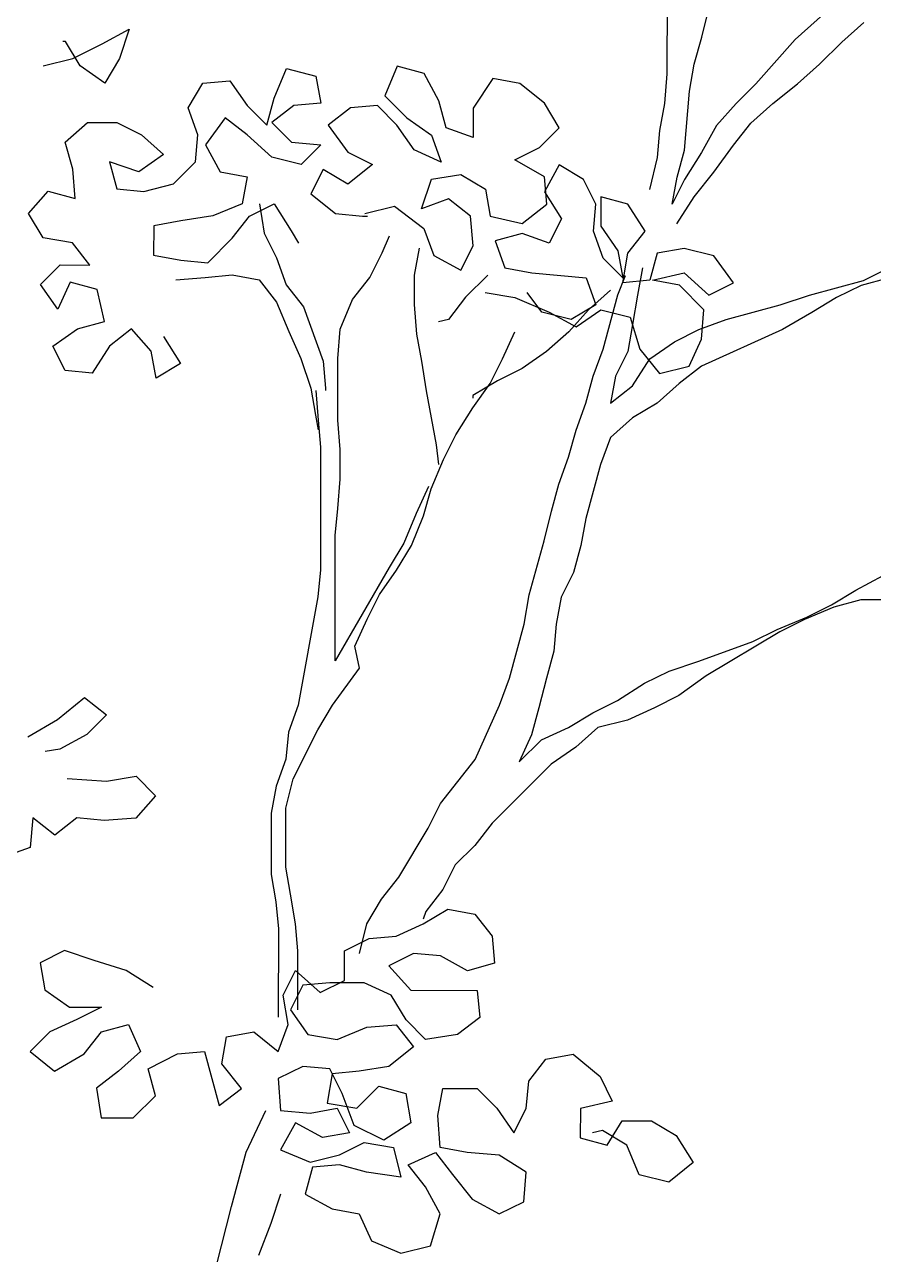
# Model space of a CAD drawing. Header units: millimetres. Extents: x 684983 to 685377, y 990360 to 990509.
# Drawn here: x 685140.7559 to 685141.0207, y 990364.3799 to 990364.7634 of the extents above; entities that cross this region are included whole.
import ezdxf

# ---------------------------------------------------------------- set-up
doc = ezdxf.new("R2010")
doc.units = ezdxf.units.MM
doc.layers.add('JACK  FRUIT TREE', color=7, linetype='Continuous')

# ---------------------------------------------------------------- blocks, each defined once
blk = doc.blocks.new('JT')
for p, q in [((0.38565, 1.15972, 157.72663), (0.38569, 1.20518, 157.72663)), ((0.40241, 1.17765, 157.72663), (0.40601, 1.19201, 157.72663)), ((0.46943, 1.19554, 157.72663), (0.44788, 1.17641, 157.72663)), ((0.47061, 1.1752, 157.72663), (0.48138, 1.18476, 157.72663)), ((0.39881, 1.16449, 157.72663), (0.40241, 1.17765, 157.72663)), ((0.44788, 1.17641, 157.72663), (0.42871, 1.15489, 157.72663)), ((0.45983, 1.16444, 157.72663), (0.47061, 1.1752, 157.72663)), ((0.39641, 1.15133, 157.72663), (0.39881, 1.16449, 157.72663)), ((0.44905, 1.15488, 157.72663), (0.45983, 1.16444, 157.72663)), ((0.38444, 1.14536, 157.72663), (0.38565, 1.15972, 157.72663)), ((0.39399, 1.12262, 157.72663), (0.39641, 1.15133, 157.72663)), ((0.42871, 1.15489, 157.72663), (0.41913, 1.14533, 157.72663)), ((0.43708, 1.14531, 157.72663), (0.44905, 1.15488, 157.72663)), ((0.38203, 1.1322, 157.72663), (0.38444, 1.14536, 157.72663)), ((0.41913, 1.14533, 157.72663), (0.40955, 1.13457, 157.72663)), ((0.4263, 1.13575, 157.72663), (0.43708, 1.14531, 157.72663)), ((0.38082, 1.11904, 157.72663), (0.38203, 1.1322, 157.72663)), ((0.40955, 1.13457, 157.72663), (0.40236, 1.12142, 157.72663)), ((0.41792, 1.12499, 157.72663), (0.4263, 1.13575, 157.72663)), ((0.39039, 1.10946, 157.72663), (0.39399, 1.12262, 157.72663)), ((0.40236, 1.12142, 157.72663), (0.39397, 1.10826, 157.72663)), ((0.40833, 1.11184, 157.72663), (0.41792, 1.12499, 157.72663)), ((0.37722, 1.10349, 157.72663), (0.38082, 1.11904, 157.72663)), ((0.38798, 1.09631, 157.72663), (0.39039, 1.10946, 157.72663)), ((0.39397, 1.10826, 157.72663), (0.38798, 1.09631, 157.72663)), ((0.39875, 1.09988, 157.72663), (0.40833, 1.11184, 157.72663)), ((0.18698, 1.09649, 157.72663), (0.18936, 1.08213, 157.72663)), ((0.39036, 1.08673, 157.72663), (0.39875, 1.09988, 157.72663)), ((0.18936, 1.08213, 157.72663), (0.19533, 1.07016, 157.72663)), ((0.24678, 1.07251, 157.72663), (0.25037, 1.08088, 157.72663)), ((0.24078, 1.06055, 157.72663), (0.24678, 1.07251, 157.72663)), ((0.26473, 1.07488, 157.72663), (0.26232, 1.06172, 157.72663)), ((0.19533, 1.07016, 157.72663), (0.2001, 1.05699, 157.72663)), ((0.14626, 1.05944, 157.72663), (0.16062, 1.06062, 157.72663)), ((0.16062, 1.06062, 157.72663), (0.17378, 1.0618, 157.72663)), ((0.17378, 1.0618, 157.72663), (0.18694, 1.0594, 157.72663)), ((0.2324, 1.04979, 157.72663), (0.24078, 1.06055, 157.72663)), ((0.26232, 1.06172, 157.72663), (0.26231, 1.04737, 157.72663)), ((0.29821, 1.06169, 157.72663), (0.28744, 1.05093, 157.72663)), ((0.36162, 1.05206, 157.72663), (0.36522, 1.06163, 157.72663)), ((0.37359, 1.06521, 157.72663), (0.37119, 1.05205, 157.72663)), ((0.49324, 1.06032, 157.72663), (0.48007, 1.05674, 157.72663)), ((0.48127, 1.05913, 157.72663), (0.49324, 1.0651, 157.72663)), ((0.18694, 1.0594, 157.72663), (0.19531, 1.04862, 157.72663)), ((0.2001, 1.05699, 157.72663), (0.20847, 1.04622, 157.72663)), ((0.35803, 1.05446, 157.72663), (0.34725, 1.04489, 157.72663)), ((0.45494, 1.05197, 157.72663), (0.48127, 1.05913, 157.72663)), ((0.48007, 1.05674, 157.72663), (0.4681, 1.05077, 157.72663)), ((0.19531, 1.04862, 157.72663), (0.20128, 1.03426, 157.72663)), ((0.2264, 1.03543, 157.72663), (0.2324, 1.04979, 157.72663)), ((0.28744, 1.05093, 157.72663), (0.27905, 1.04017, 157.72663)), ((0.35441, 1.02574, 157.72663), (0.36162, 1.05206, 157.72663)), ((0.37119, 1.05205, 157.72663), (0.36878, 1.0377, 157.72663)), ((0.44058, 1.0472, 157.72663), (0.45494, 1.05197, 157.72663)), ((0.4681, 1.05077, 157.72663), (0.45613, 1.0436, 157.72663)), ((0.20847, 1.04622, 157.72663), (0.21801, 1.01989, 157.72663)), ((0.26231, 1.04737, 157.72663), (0.26349, 1.03301, 157.72663)), ((0.34725, 1.04489, 157.72663), (0.33767, 1.03414, 157.72663)), ((0.41425, 1.04005, 157.72663), (0.44058, 1.0472, 157.72663)), ((0.45613, 1.0436, 157.72663), (0.44176, 1.03524, 157.72663)), ((0.27905, 1.04017, 157.72663), (0.27426, 1.03898, 157.72663)), ((0.36878, 1.0377, 157.72663), (0.36638, 1.02454, 157.72663)), ((0.40109, 1.03527, 157.72663), (0.41425, 1.04005, 157.72663)), ((0.20128, 1.03426, 157.72663), (0.20725, 1.02109, 157.72663)), ((0.22519, 1.02108, 157.72663), (0.2264, 1.03543, 157.72663)), ((0.26349, 1.03301, 157.72663), (0.26587, 1.01984, 157.72663)), ((0.30536, 1.021, 157.72663), (0.31135, 1.03416, 157.72663)), ((0.33767, 1.03414, 157.72663), (0.3269, 1.02457, 157.72663)), ((0.38912, 1.0293, 157.72663), (0.40109, 1.03527, 157.72663)), ((0.44176, 1.03524, 157.72663), (0.40227, 1.01733, 157.72663)), ((0.3269, 1.02457, 157.72663), (0.31492, 1.01621, 157.72663)), ((0.34962, 1.01259, 157.72663), (0.35441, 1.02574, 157.72663)), ((0.36638, 1.02454, 157.72663), (0.36038, 1.01258, 157.72663)), ((0.37714, 1.02094, 157.72663), (0.38912, 1.0293, 157.72663)), ((0.20725, 1.02109, 157.72663), (0.21202, 1.00673, 157.72663)), ((0.21801, 1.01989, 157.72663), (0.2192, 1.00673, 157.72663)), ((0.22517, 0.99117, 157.72663), (0.22519, 1.02108, 157.72663)), ((0.26587, 1.01984, 157.72663), (0.26825, 1.00548, 157.72663)), ((0.29936, 1.00904, 157.72663), (0.30536, 1.021, 157.72663)), ((0.36876, 1.00778, 157.72663), (0.37714, 1.02094, 157.72663)), ((0.31492, 1.01621, 157.72663), (0.30295, 1.01024, 157.72663)), ((0.34602, 0.99943, 157.72663), (0.34962, 1.01259, 157.72663)), ((0.36038, 1.01258, 157.72663), (0.35798, 0.99942, 157.72663)), ((0.40227, 1.01733, 157.72663), (0.39149, 1.00896, 157.72663)), ((0.21202, 1.00673, 157.72663), (0.2144, 0.99357, 157.72663)), ((0.2192, 1.00673, 157.72663), (0.2192, 1.00553, 157.72663)), ((0.30295, 1.01024, 157.72663), (0.29098, 1.00307, 157.72663)), ((0.29098, 0.99709, 157.72663), (0.29936, 1.00904, 157.72663)), ((0.35798, 0.99942, 157.72663), (0.36876, 1.00778, 157.72663)), ((0.39149, 1.00896, 157.72663), (0.38071, 0.9994, 157.72663)), ((0.21441, 1.00553, 157.72663), (0.21559, 0.99117, 157.72663)), ((0.26825, 1.00548, 157.72663), (0.27301, 0.97916, 157.72663)), ((0.29098, 1.00307, 157.72663), (0.29098, 1.00187, 157.72663)), ((0.28259, 0.98393, 157.72663), (0.29098, 0.99709, 157.72663)), ((0.34122, 0.98627, 157.72663), (0.34602, 0.99943, 157.72663)), ((0.38071, 0.9994, 157.72663), (0.36874, 0.99223, 157.72663)), ((0.2144, 0.99357, 157.72663), (0.21559, 0.98639, 157.72663)), ((0.21559, 0.99117, 157.72663), (0.21678, 0.97801, 157.72663)), ((0.22635, 0.97681, 157.72663), (0.22517, 0.99117, 157.72663)), ((0.36874, 0.99223, 157.72663), (0.35796, 0.98267, 157.72663)), ((0.2766, 0.97198, 157.72663), (0.28259, 0.98393, 157.72663)), ((0.33762, 0.97312, 157.72663), (0.34122, 0.98627, 157.72663)), ((0.35796, 0.98267, 157.72663), (0.35317, 0.96951, 157.72663)), ((0.21678, 0.97801, 157.72663), (0.21672, 0.91819, 157.72663)), ((0.22634, 0.96245, 157.72663), (0.22635, 0.97681, 157.72663)), ((0.27301, 0.97916, 157.72663), (0.2742, 0.96958, 157.72663)), ((0.2706, 0.95762, 157.72663), (0.2766, 0.97198, 157.72663)), ((0.33282, 0.95996, 157.72663), (0.33762, 0.97312, 157.72663)), ((0.35317, 0.96951, 157.72663), (0.34596, 0.9432, 157.72663)), ((0.22513, 0.94809, 157.72663), (0.22634, 0.96245, 157.72663)), ((0.26941, 0.95882, 157.72663), (0.26341, 0.94567, 157.72663)), ((0.32922, 0.9468, 157.72663), (0.33282, 0.95996, 157.72663)), ((0.267, 0.94447, 157.72663), (0.2706, 0.95762, 157.72663)), ((0.22392, 0.93493, 157.72663), (0.22513, 0.94809, 157.72663)), ((0.32561, 0.93245, 157.72663), (0.32922, 0.9468, 157.72663)), ((0.26341, 0.94567, 157.72663), (0.25742, 0.93131, 157.72663)), ((0.261, 0.93011, 157.72663), (0.267, 0.94447, 157.72663)), ((0.34596, 0.9432, 157.72663), (0.34356, 0.93004, 157.72663)), ((0.22389, 0.90622, 157.72663), (0.22392, 0.93493, 157.72663)), ((0.25742, 0.93131, 157.72663), (0.25023, 0.91936, 157.72663)), ((0.25381, 0.91816, 157.72663), (0.261, 0.93011, 157.72663)), ((0.31841, 0.90613, 157.72663), (0.32561, 0.93245, 157.72663)), ((0.34356, 0.93004, 157.72663), (0.33996, 0.91688, 157.72663)), ((0.21672, 0.91819, 157.72663), (0.21552, 0.90503, 157.72663)), ((0.25023, 0.91936, 157.72663), (0.22386, 0.87391, 157.72663)), ((0.24543, 0.9062, 157.72663), (0.25381, 0.91816, 157.72663)), ((0.33996, 0.91688, 157.72663), (0.33396, 0.90492, 157.72663)), ((0.47754, 0.90838, 157.72663), (0.49071, 0.91555, 157.72663)), ((0.21552, 0.90503, 157.72663), (0.2059, 0.85239, 157.72663)), ((0.22386, 0.87391, 157.72663), (0.22389, 0.90622, 157.72663)), ((0.23943, 0.89424, 157.72663), (0.24543, 0.9062, 157.72663)), ((0.31601, 0.89178, 157.72663), (0.31841, 0.90613, 157.72663)), ((0.33396, 0.90492, 157.72663), (0.33156, 0.89176, 157.72663)), ((0.46557, 0.90121, 157.72663), (0.47754, 0.90838, 157.72663)), ((0.46677, 0.90001, 157.72663), (0.4524, 0.89404, 157.72663)), ((0.4536, 0.89524, 157.72663), (0.46557, 0.90121, 157.72663)), ((0.47993, 0.90359, 157.72663), (0.46677, 0.90001, 157.72663)), ((0.49548, 0.90358, 157.72663), (0.47993, 0.90359, 157.72663)), ((0.23344, 0.88108, 157.72663), (0.23943, 0.89424, 157.72663)), ((0.43924, 0.88927, 157.72663), (0.4536, 0.89524, 157.72663)), ((0.4524, 0.89404, 157.72663), (0.44043, 0.88807, 157.72663)), ((0.3088, 0.86546, 157.72663), (0.31601, 0.89178, 157.72663)), ((0.33156, 0.89176, 157.72663), (0.33035, 0.8786, 157.72663)), ((0.44043, 0.88807, 157.72663), (0.40452, 0.86657, 157.72663)), ((0.42727, 0.8833, 157.72663), (0.43924, 0.88927, 157.72663)), ((0.23582, 0.87031, 157.72663), (0.23344, 0.88108, 157.72663)), ((0.40094, 0.87375, 157.72663), (0.42727, 0.8833, 157.72663)), ((0.33035, 0.8786, 157.72663), (0.32675, 0.86544, 157.72663)), ((0.22265, 0.85238, 157.72663), (0.23582, 0.87031, 157.72663)), ((0.37461, 0.86301, 157.72663), (0.38658, 0.86898, 157.72663)), ((0.38658, 0.86898, 157.72663), (0.40094, 0.87375, 157.72663)), ((0.304, 0.8523, 157.72663), (0.3088, 0.86546, 157.72663)), ((0.32675, 0.86544, 157.72663), (0.32315, 0.85109, 157.72663)), ((0.36144, 0.85465, 157.72663), (0.37461, 0.86301, 157.72663)), ((0.40452, 0.86657, 157.72663), (0.39135, 0.85701, 157.72663)), ((0.39135, 0.85701, 157.72663), (0.37938, 0.85104, 157.72663)), ((0.2059, 0.85239, 157.72663), (0.2011, 0.83924, 157.72663)), ((0.21546, 0.84042, 157.72663), (0.22265, 0.85238, 157.72663)), ((0.29202, 0.82599, 157.72663), (0.304, 0.8523, 157.72663)), ((0.32315, 0.85109, 157.72663), (0.31955, 0.83793, 157.72663)), ((0.34947, 0.84867, 157.72663), (0.36144, 0.85465, 157.72663)), ((0.37938, 0.85104, 157.72663), (0.36621, 0.84507, 157.72663)), ((0.3375, 0.84151, 157.72663), (0.34947, 0.84867, 157.72663)), ((0.36621, 0.84507, 157.72663), (0.35185, 0.84149, 157.72663)), ((0.2011, 0.83924, 157.72663), (0.19989, 0.82608, 157.72663)), ((0.20347, 0.8165, 157.72663), (0.21546, 0.84042, 157.72663)), ((0.32433, 0.83554, 157.72663), (0.3375, 0.84151, 157.72663)), ((0.35185, 0.84149, 157.72663), (0.34108, 0.83193, 157.72663)), ((0.31955, 0.83793, 157.72663), (0.31355, 0.82478, 157.72663)), ((0.31355, 0.82478, 157.72663), (0.32433, 0.83554, 157.72663)), ((0.34108, 0.83193, 157.72663), (0.3291, 0.82357, 157.72663)), ((0.19989, 0.82608, 157.72663), (0.19509, 0.81292, 157.72663)), ((0.27525, 0.80447, 157.72663), (0.29202, 0.82599, 157.72663)), ((0.3291, 0.82357, 157.72663), (0.30036, 0.79488, 157.72663)), ((0.19987, 0.80215, 157.72663), (0.20347, 0.8165, 157.72663)), ((0.19509, 0.81292, 157.72663), (0.19269, 0.79976, 157.72663)), ((0.26925, 0.79251, 157.72663), (0.27525, 0.80447, 157.72663)), ((0.19269, 0.79976, 157.72663), (0.19266, 0.76985, 157.72663)), ((0.19984, 0.77343, 157.72663), (0.19987, 0.80215, 157.72663)), ((0.25487, 0.7686, 157.72663), (0.26925, 0.79251, 157.72663)), ((0.30036, 0.79488, 157.72663), (0.29198, 0.78412, 157.72663)), ((0.29198, 0.78412, 157.72663), (0.2824, 0.77455, 157.72663)), ((0.20222, 0.76027, 157.72663), (0.19984, 0.77343, 157.72663)), ((0.2824, 0.77455, 157.72663), (0.2764, 0.7626, 157.72663)), ((0.19266, 0.76985, 157.72663), (0.19504, 0.75669, 157.72663)), ((0.24649, 0.75784, 157.72663), (0.25487, 0.7686, 157.72663)), ((0.2764, 0.7626, 157.72663), (0.26802, 0.75184, 157.72663)), ((0.19504, 0.75669, 157.72663), (0.19622, 0.74353, 157.72663)), ((0.2046, 0.74591, 157.72663), (0.20222, 0.76027, 157.72663)), ((0.2393, 0.74588, 157.72663), (0.24649, 0.75784, 157.72663)), ((0.26802, 0.75184, 157.72663), (0.26682, 0.74825, 157.72663)), ((0.19622, 0.74353, 157.72663), (0.19618, 0.70045, 157.72663)), ((0.20579, 0.73275, 157.72663), (0.2046, 0.74591, 157.72663)), ((0.2357, 0.73153, 157.72663), (0.2393, 0.74588, 157.72663)), ((0.20576, 0.70403, 157.72663), (0.20579, 0.73275, 157.72663)), ((0.18057, 0.63466, 157.72663), (0.19016, 0.65499, 157.72663)), ((0.17337, 0.60835, 157.72663), (0.18057, 0.63466, 157.72663)), ((0.1973, 0.61431, 157.72663), (0.1925, 0.59995, 157.72663)), ((0.16616, 0.57964, 157.72663), (0.17337, 0.60835, 157.72663)), ((0.1925, 0.59995, 157.72663), (0.18651, 0.58441, 157.72663))]:
    blk.add_line(p, q)
at = {"color": 3}
for p, q in [((0.11047, 1.17433, 157.72663), (0.12364, 1.1815, 157.72663)), ((0.12364, 1.1815, 157.72663), (0.11884, 1.16714, 157.72663)), ((0.09253, 1.17554, 157.72663), (0.09133, 1.17554, 157.72663)), ((0.0997, 1.16357, 157.72663), (0.09253, 1.17554, 157.72663)), ((0.09611, 1.16716, 157.72663), (0.11047, 1.17433, 157.72663)), ((0.08175, 1.16359, 157.72663), (0.09611, 1.16716, 157.72663)), ((0.11165, 1.15518, 157.72663), (0.0997, 1.16357, 157.72663)), ((0.11884, 1.16714, 157.72663), (0.11165, 1.15518, 157.72663)), ((0.1942, 1.14793, 157.72663), (0.2002, 1.16228, 157.72663)), ((0.2002, 1.16228, 157.72663), (0.21455, 1.15868, 157.72663)), ((0.25404, 1.16343, 157.72663), (0.24804, 1.14908, 157.72663)), ((0.2672, 1.15983, 157.72663), (0.25404, 1.16343, 157.72663)), ((0.15951, 1.15514, 157.72663), (0.17267, 1.15633, 157.72663)), ((0.17267, 1.15633, 157.72663), (0.18104, 1.14435, 157.72663)), ((0.21455, 1.15868, 157.72663), (0.21693, 1.14552, 157.72663)), ((0.27436, 1.14666, 157.72663), (0.2672, 1.15983, 157.72663)), ((0.30069, 1.1574, 157.72663), (0.29111, 1.14306, 157.72663)), ((0.31385, 1.155, 157.72663), (0.30069, 1.1574, 157.72663)), ((0.15232, 1.14318, 157.72663), (0.15951, 1.15514, 157.72663)), ((0.32581, 1.14542, 157.72663), (0.31385, 1.155, 157.72663)), ((0.18104, 1.14435, 157.72663), (0.1906, 1.13477, 157.72663)), ((0.1906, 1.13477, 157.72663), (0.1942, 1.14793, 157.72663)), ((0.20377, 1.14433, 157.72663), (0.19299, 1.13597, 157.72663)), ((0.21693, 1.14552, 157.72663), (0.20377, 1.14433, 157.72663)), ((0.24445, 1.14429, 157.72663), (0.23129, 1.14311, 157.72663)), ((0.25401, 1.13471, 157.72663), (0.24445, 1.14429, 157.72663)), ((0.24804, 1.14908, 157.72663), (0.2588, 1.1383, 157.72663)), ((0.27794, 1.1335, 157.72663), (0.27436, 1.14666, 157.72663)), ((0.33298, 1.13345, 157.72663), (0.32581, 1.14542, 157.72663)), ((0.15709, 1.13002, 157.72663), (0.15232, 1.14318, 157.72663)), ((0.17026, 1.13838, 157.72663), (0.16068, 1.12523, 157.72663)), ((0.18102, 1.13, 157.72663), (0.17026, 1.13838, 157.72663)), ((0.23129, 1.14311, 157.72663), (0.22051, 1.13475, 157.72663)), ((0.2588, 1.1383, 157.72663), (0.27076, 1.12991, 157.72663)), ((0.29111, 1.14306, 157.72663), (0.2911, 1.1287, 157.72663)), ((0.09248, 1.12649, 157.72663), (0.10326, 1.13605, 157.72663)), ((0.10326, 1.13605, 157.72663), (0.11762, 1.13604, 157.72663)), ((0.11762, 1.13604, 157.72663), (0.12958, 1.13004, 157.72663)), ((0.19299, 1.13597, 157.72663), (0.20256, 1.12639, 157.72663)), ((0.22051, 1.13475, 157.72663), (0.23007, 1.12158, 157.72663)), ((0.26238, 1.12274, 157.72663), (0.25401, 1.13471, 157.72663)), ((0.2911, 1.1287, 157.72663), (0.27794, 1.1335, 157.72663)), ((0.3234, 1.12388, 157.72663), (0.33298, 1.13345, 157.72663)), ((0.09606, 1.11332, 157.72663), (0.09248, 1.12649, 157.72663)), ((0.12958, 1.13004, 157.72663), (0.14034, 1.12046, 157.72663)), ((0.15589, 1.11686, 157.72663), (0.15709, 1.13002, 157.72663)), ((0.19298, 1.11922, 157.72663), (0.18102, 1.13, 157.72663)), ((0.20256, 1.12639, 157.72663), (0.21691, 1.12518, 157.72663)), ((0.27076, 1.12991, 157.72663), (0.27553, 1.11675, 157.72663)), ((0.14034, 1.12046, 157.72663), (0.12836, 1.1121, 157.72663)), ((0.16068, 1.12523, 157.72663), (0.16785, 1.11206, 157.72663)), ((0.21691, 1.12518, 157.72663), (0.20733, 1.11561, 157.72663)), ((0.23007, 1.12158, 157.72663), (0.24203, 1.11558, 157.72663)), ((0.27553, 1.11675, 157.72663), (0.26238, 1.12274, 157.72663)), ((0.31143, 1.11791, 157.72663), (0.3234, 1.12388, 157.72663)), ((0.12836, 1.1121, 157.72663), (0.11401, 1.1169, 157.72663)), ((0.11401, 1.1169, 157.72663), (0.11759, 1.10373, 157.72663)), ((0.14511, 1.1061, 157.72663), (0.15589, 1.11686, 157.72663)), ((0.20733, 1.11561, 157.72663), (0.19298, 1.11922, 157.72663)), ((0.24203, 1.11558, 157.72663), (0.23006, 1.10602, 157.72663)), ((0.32578, 1.10952, 157.72663), (0.31143, 1.11791, 157.72663)), ((0.33296, 1.1155, 157.72663), (0.32577, 1.10234, 157.72663)), ((0.34492, 1.10831, 157.72663), (0.33296, 1.1155, 157.72663)), ((0.09724, 1.09896, 157.72663), (0.09606, 1.11332, 157.72663)), ((0.16785, 1.11206, 157.72663), (0.18101, 1.10966, 157.72663)), ((0.18101, 1.10966, 157.72663), (0.1786, 1.0965, 157.72663)), ((0.2181, 1.11321, 157.72663), (0.21211, 1.10125, 157.72663)), ((0.23006, 1.10602, 157.72663), (0.2181, 1.11321, 157.72663)), ((0.26594, 1.09402, 157.72663), (0.27074, 1.10838, 157.72663)), ((0.27074, 1.10838, 157.72663), (0.2851, 1.11076, 157.72663)), ((0.2851, 1.11076, 157.72663), (0.29706, 1.10357, 157.72663)), ((0.32696, 1.09636, 157.72663), (0.32578, 1.10952, 157.72663)), ((0.35089, 1.09634, 157.72663), (0.34492, 1.10831, 157.72663)), ((0.0745, 1.09181, 157.72663), (0.08409, 1.10257, 157.72663)), ((0.08409, 1.10257, 157.72663), (0.09724, 1.09896, 157.72663)), ((0.11759, 1.10373, 157.72663), (0.13075, 1.10252, 157.72663)), ((0.13075, 1.10252, 157.72663), (0.14511, 1.1061, 157.72663)), ((0.29706, 1.10357, 157.72663), (0.29944, 1.0904, 157.72663)), ((0.32577, 1.10234, 157.72663), (0.33413, 1.08918, 157.72663)), ((0.1786, 1.0965, 157.72663), (0.16424, 1.09053, 157.72663)), ((0.18218, 1.09051, 157.72663), (0.19415, 1.09648, 157.72663)), ((0.19415, 1.09648, 157.72663), (0.20252, 1.08331, 157.72663)), ((0.21211, 1.10125, 157.72663), (0.22406, 1.09167, 157.72663)), ((0.2791, 1.0988, 157.72663), (0.26594, 1.09402, 157.72663)), ((0.28987, 1.09041, 157.72663), (0.2791, 1.0988, 157.72663)), ((0.31499, 1.0868, 157.72663), (0.32696, 1.09636, 157.72663)), ((0.34968, 1.08318, 157.72663), (0.35089, 1.09634, 157.72663)), ((0.35329, 1.09993, 157.72663), (0.35327, 1.08557, 157.72663)), ((0.36644, 1.09632, 157.72663), (0.35329, 1.09993, 157.72663)), ((0.37481, 1.08316, 157.72663), (0.36644, 1.09632, 157.72663)), ((0.08167, 1.07984, 157.72663), (0.0745, 1.09181, 157.72663)), ((0.16424, 1.09053, 157.72663), (0.14868, 1.08815, 157.72663)), ((0.1738, 1.07975, 157.72663), (0.18218, 1.09051, 157.72663)), ((0.22406, 1.09167, 157.72663), (0.23722, 1.09046, 157.72663)), ((0.23722, 1.09046, 157.72663), (0.23961, 1.09046, 157.72663)), ((0.23842, 1.09166, 157.72663), (0.25278, 1.09523, 157.72663)), ((0.25278, 1.09523, 157.72663), (0.26713, 1.08445, 157.72663)), ((0.29105, 1.07605, 157.72663), (0.28987, 1.09041, 157.72663)), ((0.29944, 1.0904, 157.72663), (0.31499, 1.0868, 157.72663)), ((0.13552, 1.08577, 157.72663), (0.1355, 1.07141, 157.72663)), ((0.14868, 1.08815, 157.72663), (0.13552, 1.08577, 157.72663)), ((0.26713, 1.08445, 157.72663), (0.2719, 1.07129, 157.72663)), ((0.33413, 1.08918, 157.72663), (0.32814, 1.07722, 157.72663)), ((0.35327, 1.08557, 157.72663), (0.36164, 1.0736, 157.72663)), ((0.09603, 1.07743, 157.72663), (0.08167, 1.07984, 157.72663)), ((0.16182, 1.0678, 157.72663), (0.1738, 1.07975, 157.72663)), ((0.20252, 1.08331, 157.72663), (0.2061, 1.07733, 157.72663)), ((0.31498, 1.08201, 157.72663), (0.30182, 1.07844, 157.72663)), ((0.30182, 1.07844, 157.72663), (0.30659, 1.06527, 157.72663)), ((0.32814, 1.07722, 157.72663), (0.31498, 1.08201, 157.72663)), ((0.35446, 1.07001, 157.72663), (0.34968, 1.08318, 157.72663)), ((0.36642, 1.0724, 157.72663), (0.37481, 1.08316, 157.72663)), ((0.10439, 1.06665, 157.72663), (0.09603, 1.07743, 157.72663)), ((0.28506, 1.06409, 157.72663), (0.29105, 1.07605, 157.72663)), ((0.36164, 1.0736, 157.72663), (0.36402, 1.06043, 157.72663)), ((0.36402, 1.05804, 157.72663), (0.36642, 1.0724, 157.72663)), ((0.38078, 1.07238, 157.72663), (0.37718, 1.05922, 157.72663)), ((0.39394, 1.07476, 157.72663), (0.38078, 1.07238, 157.72663)), ((0.4083, 1.07116, 157.72663), (0.39394, 1.07476, 157.72663)), ((0.08045, 1.0571, 157.72663), (0.09004, 1.06667, 157.72663)), ((0.09004, 1.06667, 157.72663), (0.10439, 1.06665, 157.72663)), ((0.1355, 1.07141, 157.72663), (0.14866, 1.06901, 157.72663)), ((0.14866, 1.06901, 157.72663), (0.16182, 1.0678, 157.72663)), ((0.2719, 1.07129, 157.72663), (0.28506, 1.06409, 157.72663)), ((0.36402, 1.06043, 157.72663), (0.35446, 1.07001, 157.72663)), ((0.41786, 1.05799, 157.72663), (0.4083, 1.07116, 157.72663)), ((0.30659, 1.06527, 157.72663), (0.31975, 1.06287, 157.72663)), ((0.31975, 1.06287, 157.72663), (0.34607, 1.06045, 157.72663)), ((0.34607, 1.06045, 157.72663), (0.35085, 1.04728, 157.72663)), ((0.37837, 1.05922, 157.72663), (0.39393, 1.0628, 157.72663)), ((0.39393, 1.0628, 157.72663), (0.40589, 1.05202, 157.72663)), ((0.08882, 1.04513, 157.72663), (0.08045, 1.0571, 157.72663)), ((0.09481, 1.05829, 157.72663), (0.08882, 1.04513, 157.72663)), ((0.10797, 1.05469, 157.72663), (0.09481, 1.05829, 157.72663)), ((0.11155, 1.03913, 157.72663), (0.10797, 1.05469, 157.72663)), ((0.37718, 1.05922, 157.72663), (0.36402, 1.05804, 157.72663)), ((0.39153, 1.05682, 157.72663), (0.37837, 1.05922, 157.72663)), ((0.40349, 1.04484, 157.72663), (0.39153, 1.05682, 157.72663)), ((0.40589, 1.05202, 157.72663), (0.41786, 1.05799, 157.72663)), ((0.29701, 1.05332, 157.72663), (0.31137, 1.05091, 157.72663)), ((0.31137, 1.05091, 157.72663), (0.32811, 1.04372, 157.72663)), ((0.32452, 1.04372, 157.72663), (0.31735, 1.0533, 157.72663)), ((0.33887, 1.04012, 157.72663), (0.32452, 1.04372, 157.72663)), ((0.32811, 1.04372, 157.72663), (0.34126, 1.03652, 157.72663)), ((0.35085, 1.04728, 157.72663), (0.33887, 1.04012, 157.72663)), ((0.34126, 1.03652, 157.72663), (0.35324, 1.04489, 157.72663)), ((0.35324, 1.04489, 157.72663), (0.36759, 1.04129, 157.72663)), ((0.40228, 1.03049, 157.72663), (0.40349, 1.04484, 157.72663)), ((0.09838, 1.03555, 157.72663), (0.11155, 1.03913, 157.72663)), ((0.36759, 1.04129, 157.72663), (0.37236, 1.02573, 157.72663)), ((0.08641, 1.02719, 157.72663), (0.09838, 1.03555, 157.72663)), ((0.1247, 1.03553, 157.72663), (0.11393, 1.02716, 157.72663)), ((0.13427, 1.02475, 157.72663), (0.1247, 1.03553, 157.72663)), ((0.14025, 1.03192, 157.72663), (0.14862, 1.01875, 157.72663)), ((0.39628, 1.01733, 157.72663), (0.40228, 1.03049, 157.72663)), ((0.09238, 1.01522, 157.72663), (0.08641, 1.02719, 157.72663)), ((0.11393, 1.02716, 157.72663), (0.10554, 1.01401, 157.72663)), ((0.13665, 1.01159, 157.72663), (0.13427, 1.02475, 157.72663)), ((0.37236, 1.02573, 157.72663), (0.38192, 1.01376, 157.72663)), ((0.14862, 1.01875, 157.72663), (0.13665, 1.01159, 157.72663)), ((0.10554, 1.01401, 157.72663), (0.09238, 1.01522, 157.72663)), ((0.38192, 1.01376, 157.72663), (0.39628, 1.01733, 157.72663)), ((0.08864, 0.84532, 157.72663), (0.10181, 0.85608, 157.72663)), ((0.10181, 0.85608, 157.72663), (0.11257, 0.84769, 157.72663)), ((0.07427, 0.83696, 157.72663), (0.08864, 0.84532, 157.72663)), ((0.11257, 0.84769, 157.72663), (0.10299, 0.83813, 157.72663)), ((0.10299, 0.83813, 157.72663), (0.08982, 0.83096, 157.72663)), ((0.08982, 0.83096, 157.72663), (0.08264, 0.82977, 157.72663)), ((0.0934, 0.8166, 157.72663), (0.11254, 0.81539, 157.72663)), ((0.11254, 0.81539, 157.72663), (0.1269, 0.81777, 157.72663)), ((0.1269, 0.81777, 157.72663), (0.13646, 0.80819, 157.72663)), ((0.13646, 0.80819, 157.72663), (0.12688, 0.79743, 157.72663)), ((0.07663, 0.79748, 157.72663), (0.07542, 0.78312, 157.72663)), ((0.08739, 0.78909, 157.72663), (0.07663, 0.79748, 157.72663)), ((0.09816, 0.79746, 157.72663), (0.08739, 0.78909, 157.72663)), ((0.11132, 0.79625, 157.72663), (0.09816, 0.79746, 157.72663)), ((0.12688, 0.79743, 157.72663), (0.11132, 0.79625, 157.72663)), ((0.07542, 0.78312, 157.72663), (0.06225, 0.77835, 157.72663)), ((0.26682, 0.74585, 157.72663), (0.27879, 0.75302, 157.72663)), ((0.27879, 0.75302, 157.72663), (0.29195, 0.75062, 157.72663)), ((0.29195, 0.75062, 157.72663), (0.30031, 0.73984, 157.72663)), ((0.25365, 0.73988, 157.72663), (0.26682, 0.74585, 157.72663)), ((0.22852, 0.73273, 157.72663), (0.24049, 0.7387, 157.72663)), ((0.24049, 0.7387, 157.72663), (0.25365, 0.73988, 157.72663)), ((0.30031, 0.73984, 157.72663), (0.3015, 0.72668, 157.72663)), ((0.09212, 0.73285, 157.72663), (0.08015, 0.72688, 157.72663)), ((0.10648, 0.72805, 157.72663), (0.09212, 0.73285, 157.72663)), ((0.22851, 0.71837, 157.72663), (0.22852, 0.73273, 157.72663)), ((0.26202, 0.7315, 157.72663), (0.25005, 0.72553, 157.72663)), ((0.27518, 0.73029, 157.72663), (0.26202, 0.7315, 157.72663)), ((0.08015, 0.72688, 157.72663), (0.08253, 0.71372, 157.72663)), ((0.12203, 0.72325, 157.72663), (0.10648, 0.72805, 157.72663)), ((0.25005, 0.72553, 157.72663), (0.26081, 0.71356, 157.72663)), ((0.28833, 0.7231, 157.72663), (0.27518, 0.73029, 157.72663)), ((0.3015, 0.72668, 157.72663), (0.28833, 0.7231, 157.72663)), ((0.13518, 0.71487, 157.72663), (0.12203, 0.72325, 157.72663)), ((0.19859, 0.71122, 157.72663), (0.20458, 0.72318, 157.72663)), ((0.20458, 0.72318, 157.72663), (0.21654, 0.7124, 157.72663)), ((0.08253, 0.71372, 157.72663), (0.09449, 0.70533, 157.72663)), ((0.20816, 0.716, 157.72663), (0.20217, 0.70404, 157.72663)), ((0.22133, 0.71718, 157.72663), (0.20816, 0.716, 157.72663)), ((0.21654, 0.7124, 157.72663), (0.22851, 0.71837, 157.72663)), ((0.23808, 0.71717, 157.72663), (0.22133, 0.71718, 157.72663)), ((0.25123, 0.71117, 157.72663), (0.23808, 0.71717, 157.72663)), ((0.26081, 0.71356, 157.72663), (0.29311, 0.71353, 157.72663)), ((0.29311, 0.71353, 157.72663), (0.29429, 0.70036, 157.72663)), ((0.20097, 0.69686, 157.72663), (0.19859, 0.71122, 157.72663)), ((0.2584, 0.6992, 157.72663), (0.25123, 0.71117, 157.72663)), ((0.09449, 0.70533, 157.72663), (0.11004, 0.70532, 157.72663)), ((0.11004, 0.70532, 157.72663), (0.09807, 0.69935, 157.72663)), ((0.20217, 0.70404, 157.72663), (0.21053, 0.69206, 157.72663)), ((0.09807, 0.69935, 157.72663), (0.08491, 0.69338, 157.72663)), ((0.11003, 0.69335, 157.72663), (0.1232, 0.69693, 157.72663)), ((0.1232, 0.69693, 157.72663), (0.12917, 0.68376, 157.72663)), ((0.19617, 0.6837, 157.72663), (0.20097, 0.69686, 157.72663)), ((0.22489, 0.68966, 157.72663), (0.23925, 0.69563, 157.72663)), ((0.23925, 0.69563, 157.72663), (0.25361, 0.69681, 157.72663)), ((0.25361, 0.69681, 157.72663), (0.26198, 0.68604, 157.72663)), ((0.26796, 0.68962, 157.72663), (0.2584, 0.6992, 157.72663)), ((0.29429, 0.70036, 157.72663), (0.28352, 0.692, 157.72663)), ((0.08491, 0.69338, 157.72663), (0.07533, 0.68381, 157.72663)), ((0.10165, 0.68259, 157.72663), (0.11003, 0.69335, 157.72663)), ((0.16865, 0.67775, 157.72663), (0.17105, 0.6909, 157.72663)), ((0.17105, 0.6909, 157.72663), (0.18421, 0.69329, 157.72663)), ((0.18421, 0.69329, 157.72663), (0.19617, 0.6837, 157.72663)), ((0.21053, 0.69206, 157.72663), (0.22489, 0.68966, 157.72663)), ((0.28352, 0.692, 157.72663), (0.26796, 0.68962, 157.72663)), ((0.07533, 0.68381, 157.72663), (0.08728, 0.67423, 157.72663)), ((0.08728, 0.67423, 157.72663), (0.10165, 0.68259, 157.72663)), ((0.12917, 0.68376, 157.72663), (0.11839, 0.6742, 157.72663)), ((0.14711, 0.68255, 157.72663), (0.16028, 0.68374, 157.72663)), ((0.16028, 0.68374, 157.72663), (0.16743, 0.65741, 157.72663)), ((0.26198, 0.68604, 157.72663), (0.25, 0.67647, 157.72663)), ((0.13275, 0.67539, 157.72663), (0.14711, 0.68255, 157.72663)), ((0.17821, 0.66577, 157.72663), (0.16865, 0.67775, 157.72663)), ((0.31819, 0.66923, 157.72663), (0.32658, 0.67999, 157.72663)), ((0.32658, 0.67999, 157.72663), (0.33974, 0.68238, 157.72663)), ((0.33974, 0.68238, 157.72663), (0.35289, 0.67159, 157.72663)), ((0.11839, 0.6742, 157.72663), (0.10762, 0.66584, 157.72663)), ((0.13633, 0.66222, 157.72663), (0.13275, 0.67539, 157.72663)), ((0.20813, 0.67651, 157.72663), (0.19616, 0.67054, 157.72663)), ((0.22129, 0.6753, 157.72663), (0.20813, 0.67651, 157.72663)), ((0.22248, 0.67291, 157.72663), (0.22008, 0.65856, 157.72663)), ((0.22726, 0.66333, 157.72663), (0.22129, 0.6753, 157.72663)), ((0.23564, 0.6741, 157.72663), (0.22248, 0.67291, 157.72663)), ((0.25, 0.67647, 157.72663), (0.23564, 0.6741, 157.72663)), ((0.35289, 0.67159, 157.72663), (0.35887, 0.65962, 157.72663)), ((0.10762, 0.66584, 157.72663), (0.10999, 0.65148, 157.72663)), ((0.16743, 0.65741, 157.72663), (0.17821, 0.66577, 157.72663)), ((0.19616, 0.67054, 157.72663), (0.19734, 0.65499, 157.72663)), ((0.23443, 0.65615, 157.72663), (0.24521, 0.66691, 157.72663)), ((0.24521, 0.66691, 157.72663), (0.25837, 0.66331, 157.72663)), ((0.27391, 0.65252, 157.72663), (0.27632, 0.66568, 157.72663)), ((0.27632, 0.66568, 157.72663), (0.29307, 0.66567, 157.72663)), ((0.29307, 0.66567, 157.72663), (0.30263, 0.65609, 157.72663)), ((0.31699, 0.65607, 157.72663), (0.31819, 0.66923, 157.72663)), ((0.12555, 0.65146, 157.72663), (0.13633, 0.66222, 157.72663)), ((0.23323, 0.64778, 157.72663), (0.22726, 0.66333, 157.72663)), ((0.25837, 0.66331, 157.72663), (0.26075, 0.64895, 157.72663)), ((0.35887, 0.65962, 157.72663), (0.34331, 0.65605, 157.72663)), ((0.19734, 0.65499, 157.72663), (0.2117, 0.65378, 157.72663)), ((0.2117, 0.65378, 157.72663), (0.22486, 0.65616, 157.72663)), ((0.22008, 0.65856, 157.72663), (0.23443, 0.65615, 157.72663)), ((0.22486, 0.65616, 157.72663), (0.23083, 0.64419, 157.72663)), ((0.30263, 0.65609, 157.72663), (0.31099, 0.64411, 157.72663)), ((0.31099, 0.64411, 157.72663), (0.31699, 0.65607, 157.72663)), ((0.34331, 0.65605, 157.72663), (0.3433, 0.64169, 157.72663)), ((0.10999, 0.65148, 157.72663), (0.12555, 0.65146, 157.72663)), ((0.20451, 0.649, 157.72663), (0.19732, 0.63584, 157.72663)), ((0.21767, 0.64181, 157.72663), (0.20451, 0.649, 157.72663)), ((0.24758, 0.64058, 157.72663), (0.23323, 0.64778, 157.72663)), ((0.26075, 0.64895, 157.72663), (0.24758, 0.64058, 157.72663)), ((0.27509, 0.63697, 157.72663), (0.27391, 0.65252, 157.72663)), ((0.35645, 0.63809, 157.72663), (0.36364, 0.65005, 157.72663)), ((0.36364, 0.65005, 157.72663), (0.378, 0.65004, 157.72663)), ((0.378, 0.65004, 157.72663), (0.38996, 0.64285, 157.72663)), ((0.23083, 0.64419, 157.72663), (0.21767, 0.64181, 157.72663)), ((0.3433, 0.64169, 157.72663), (0.35645, 0.63809, 157.72663)), ((0.35407, 0.64527, 157.72663), (0.34928, 0.64408, 157.72663)), ((0.36602, 0.63808, 157.72663), (0.35407, 0.64527, 157.72663)), ((0.38996, 0.64285, 157.72663), (0.39832, 0.62968, 157.72663)), ((0.19732, 0.63584, 157.72663), (0.21167, 0.62985, 157.72663)), ((0.22603, 0.63342, 157.72663), (0.238, 0.6394, 157.72663)), ((0.238, 0.6394, 157.72663), (0.25236, 0.63699, 157.72663)), ((0.25236, 0.63699, 157.72663), (0.25594, 0.62263, 157.72663)), ((0.28825, 0.63456, 157.72663), (0.27509, 0.63697, 157.72663)), ((0.37199, 0.62372, 157.72663), (0.36602, 0.63808, 157.72663)), ((0.21167, 0.62985, 157.72663), (0.22603, 0.63342, 157.72663)), ((0.25953, 0.62861, 157.72663), (0.2727, 0.63458, 157.72663)), ((0.2727, 0.63458, 157.72663), (0.28106, 0.6238, 157.72663)), ((0.3038, 0.63335, 157.72663), (0.28825, 0.63456, 157.72663)), ((0.31696, 0.62497, 157.72663), (0.3038, 0.63335, 157.72663)), ((0.39832, 0.62968, 157.72663), (0.38635, 0.62012, 157.72663)), ((0.21287, 0.62745, 157.72663), (0.20927, 0.6143, 157.72663)), ((0.22603, 0.62864, 157.72663), (0.21287, 0.62745, 157.72663)), ((0.23919, 0.62504, 157.72663), (0.22603, 0.62864, 157.72663)), ((0.25594, 0.62263, 157.72663), (0.23919, 0.62504, 157.72663)), ((0.2679, 0.61783, 157.72663), (0.25953, 0.62861, 157.72663)), ((0.28106, 0.6238, 157.72663), (0.29062, 0.61183, 157.72663)), ((0.31575, 0.61061, 157.72663), (0.31696, 0.62497, 157.72663)), ((0.38635, 0.62012, 157.72663), (0.37199, 0.62372, 157.72663)), ((0.27506, 0.60466, 157.72663), (0.2679, 0.61783, 157.72663)), ((0.20927, 0.6143, 157.72663), (0.22242, 0.60711, 157.72663)), ((0.29062, 0.61183, 157.72663), (0.30378, 0.60464, 157.72663)), ((0.22242, 0.60711, 157.72663), (0.23558, 0.6047, 157.72663)), ((0.30378, 0.60464, 157.72663), (0.31575, 0.61061, 157.72663)), ((0.23558, 0.6047, 157.72663), (0.24155, 0.59153, 157.72663)), ((0.27026, 0.58911, 157.72663), (0.27506, 0.60466, 157.72663)), ((0.24155, 0.59153, 157.72663), (0.2559, 0.58554, 157.72663)), ((0.2559, 0.58554, 157.72663), (0.27026, 0.58911, 157.72663))]:
    blk.add_line(p, q, dxfattribs=at)

msp = doc.modelspace()

# ---------------------------------------------------------------- block references
at = {"layer": 'JACK  FRUIT TREE', "xscale": 0.6405624211285185, "yscale": 0.6405624211285185, "zscale": 0.6405624211285185}
msp.add_blockref('JT', (685140.70934, 990364.0052, -101.03375), dxfattribs=at)

doc.saveas('drawing.dxf')
